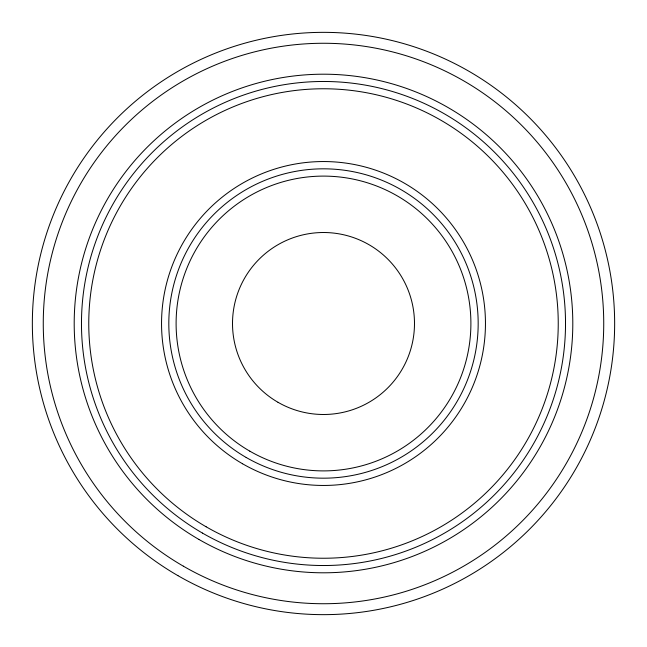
<?xml version="1.0" encoding="UTF-8"?>
<svg xmlns="http://www.w3.org/2000/svg" width="647" height="647" viewBox="0 0 647 647"><rect width="100%" height="100%" fill="white"/><g stroke="black" fill="none" stroke-linecap="round" stroke-linejoin="round"><path stroke-width="0.97" d="M177.925 575.644A291.15 291.15 0 0 0 614.65 323.5A291.15 291.15 0 0 0 177.925 71.356A291.15 291.15 0 0 0 177.925 575.644M183.384 566.19A280.232 280.232 0 0 0 603.732 323.5A280.232 280.232 0 0 0 183.384 80.81A280.232 280.232 0 0 0 183.384 566.19M242.52 463.753A161.952 161.952 0 0 0 485.452 323.5A161.952 161.952 0 0 0 242.52 183.247A161.952 161.952 0 0 0 242.52 463.753M206.126 526.787A234.74 234.74 0 0 0 558.24 323.5A234.74 234.74 0 0 0 206.134 120.213A234.74 234.74 0 0 0 206.126 526.787M246.159 457.453A154.673 154.673 0 0 0 478.173 323.5A154.673 154.673 0 0 0 246.159 189.547A154.673 154.673 0 0 0 246.159 457.453M202.487 533.096A242.018 242.018 0 0 0 565.518 323.5A242.018 242.018 0 0 0 202.487 113.904A242.018 242.018 0 0 0 202.487 533.096M198.847 539.396A249.297 249.297 0 0 0 572.797 323.5A249.297 249.297 0 0 0 198.847 107.604A249.297 249.297 0 0 0 198.847 539.396M249.799 451.145A147.395 147.395 0 0 0 470.895 323.5A147.395 147.395 0 0 0 249.799 195.855A147.395 147.395 0 0 0 249.799 451.145M278.008 402.297A90.984 90.984 0 0 0 414.484 323.5A90.984 90.984 0 0 0 278.008 244.703A90.984 90.984 0 0 0 278.008 402.297"/></g></svg>
